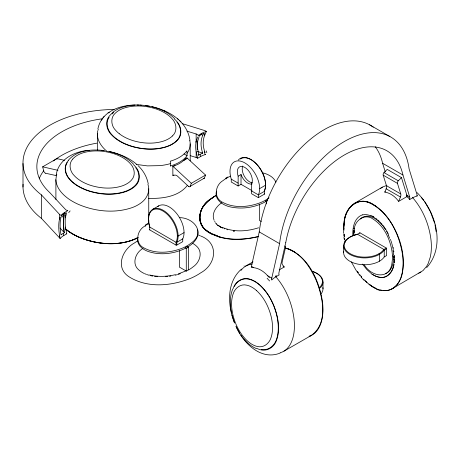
<?xml version="1.0" encoding="UTF-8"?>
<svg xmlns="http://www.w3.org/2000/svg" width="460" height="460" viewBox="0 0 460 460"><rect width="100%" height="100%" fill="white"/><g stroke="black" fill="none" stroke-linecap="round" stroke-linejoin="round"><path stroke-width="0.69" d="M175.979 242.265L149.77 227.073L149.454 226.021A20.418 11.787 60 0 1 160.212 209.748A20.418 11.787 60 0 1 177.33 236.043A20.407 11.782 60 0 1 176.301 241.586L175.973 245.053L149.764 229.925L149.736 226.59A20.976 12.109 60 0 1 163.311 210.335A20.976 12.109 60 0 1 176.812 242.288L176.807 245.077A0.592 0.339 0 0 1 175.99 245.048M179.394 250.792L179.365 267.087L186.277 271.078L188.387 269.859L188.387 247.227C187.427 245.899 185.328 247.394 185.133 248.434C173.771 253.897 160.155 255.582 148.097 251.447A22.609 13.052 0 0 1 141.479 247.63C138.65 245.203 136.867 241.322 137.741 237.59M157.717 206.563A20.976 12.109 60 0 1 177.008 213.952A20.976 12.109 60 0 1 182.741 238.861L182.735 241.655L176.807 245.077M238.148 176.191A10.62 6.135 60 0 1 244.772 167.377A10.62 6.135 60 0 1 251.551 183.822L251.534 193.717L258.342 197.65L258.347 194.856A20.976 12.109 60 0 0 244.846 162.903A20.976 12.109 60 0 0 231.271 179.164L231.265 182.016L238.13 185.978L241.011 184.316L241.028 174.524L238.148 176.191L238.13 185.978M259.543 204.165L259.515 220.461L261.24 221.455M258.342 197.65L264.27 194.223L264.558 190.279A20.407 11.782 60 0 0 265.581 184.736A20.418 11.787 60 0 0 256.352 163.823A20.418 11.787 60 0 0 240.448 158.993M343.844 229.12L343.85 228.125M393.708 256.749C392.719 257.68 393.041 254.242 393.714 254.23L393.145 249.193M189.738 140.277C190.906 144.745 189.836 149.649 187.047 153.312L187.053 155.675L186.001 156.981A35.305 20.424 -0.1 0 1 170.453 165.98M148.632 223.767L148.758 220.587M393.777 256.709C393.708 263.074 391.983 270.986 385.509 273.74M343.913 226.159L344.137 223.295M55.913 199.513L55.879 179.688L56.425 175.524M147.936 184.316C150.27 190.825 147.223 198.099 141.933 202.193A34.92 20.2 -0.1 0 1 132.837 207.368C115.155 213.71 95.157 211.606 78.108 204.251A60.731 35.133 -0.1 0 1 67.327 197.944C61.554 193.522 56.177 187.295 55.879 179.688M394.456 260.699L394.254 262.7M97.388 150.04L97.359 133.751L97.687 131.146M344.252 222.364C344.339 206.902 360.37 194.833 374.055 205.051C381.213 209.357 386.825 215.843 391.259 222.847C400.493 237.975 405.887 256.519 402.097 274.171C400.418 282.894 393.053 291.674 383.421 290.496M393.955 263.85C393.242 270.353 388.556 277.725 381.311 277.466M393.95 264.615L393.679 265.84M204.924 154.146A4.387 2.536 0 0 1 205.649 154.474L204.849 154.709A18.176 10.494 0 0 0 200.617 156.538L197.656 158.246A4.404 2.541 0 0 0 196.15 157.475L196.15 151.656A33.522 24.115 42.9 0 1 196.144 141.921L197.576 137.08M56.149 175.392C58.092 159.35 74.859 150.972 89.539 150.339M251.856 266.869L251.292 267.415A4.387 2.536 -60 0 1 251.424 266.357L259.244 231.909A92.523 53.417 -60 0 1 305.457 143.572A92.523 53.417 -60 0 1 373.267 127.167M285.735 242.702L278.99 272.435A4.37 2.524 -60 0 0 279.157 274.913L275.902 276.793A17.785 10.269 -60 0 0 272.395 279.392L271.733 280.025A4.399 2.541 -60 0 1 271.774 278.104L279.588 243.656A92.523 53.417 -60 0 1 344.344 141.519A92.523 53.417 -60 0 1 409.095 168.883L416.915 194.304A4.399 2.541 -60 0 1 416.955 196.184L416.334 196.305A17.785 10.269 -60 0 0 412.787 197.771L409.526 199.646A4.37 2.524 -60 0 0 409.693 196.972L402.948 175.03L382.599 163.271A85.048 49.099 -60 0 0 375.245 146.763M285.476 247.687L282.158 262.091A4.278 2.472 -60 0 0 282.48 264.793L284.24 267.001L279.243 269.893M97.917 128.737C102.264 108.054 127.253 103.069 145.182 105.518C164.484 107.916 186.99 119.094 189.963 140.334M216.453 191.142C214.009 200.169 224.049 206.005 231.627 207.178C243.018 209.306 255.168 207.385 265.345 201.836C265.012 200.836 267.639 199.657 267.398 200.502M59.834 236.825L59.524 235.198A30.308 11.701 72.8 0 1 58.96 230.92A30.141 11.638 72.8 0 1 59.524 219.144L60.105 217.367M393.524 266.438C392.271 272.619 386.682 278.726 379.885 277.363A24.984 14.45 59.9 0 1 372.008 274.16L366.879 269.612L362.486 264.069M97.888 130.508L98.296 129.225M61.49 215.677L61.013 217.189A31.993 12.351 72.8 0 0 60.329 229.707A32.28 12.46 72.8 0 0 61.019 234.91A18.82 10.867 0 0 1 63.238 233.364L64.578 232.593L63.721 227.165L63.56 221.392L64.078 216.74L65.251 213.198M188.376 186.248A2.035 1.173 59.9 0 0 190.181 186.375L191.308 183.304L205.551 175.07L187.461 158.338A4.37 2.518 59.9 0 0 186.955 157.924L183.362 160.707A33.522 24.115 17.1 0 1 174.932 165.571L173.207 166.566A4.353 2.507 59.9 0 0 172.845 166.261L174.932 165.571M190.164 186.352L204.418 178.089L205.551 175.07M232.748 288.989C229.603 296.573 229.879 305.124 231.495 313.036M199.312 135.803L197.714 141.306L197.351 146.792L198.714 155.152L200.048 154.376A18.825 10.867 0 0 1 202.722 153.094L197.334 151.426M233.128 288.592C235.238 281.342 243.397 276.443 250.648 279.444A28.14 16.215 60.1 0 1 261.015 286.08C269.439 294.331 274.758 305.394 277.288 316.825A47.616 27.433 60.1 0 1 278.455 325.416A48.708 28.066 60.1 0 1 278.202 333.345L277.989 334.811A46.31 26.686 60.1 0 1 276.558 340.141C274.447 347.392 266.288 352.285 259.037 349.289A28.152 16.221 60.1 0 1 256.732 348.369M383.203 175.128A2.035 1.173 -60.1 0 1 384.002 172.575L387.222 169.401L401.476 177.64L406.916 195.362A4.37 2.518 -60.1 0 1 407.025 195.885L406.605 196.782L398.624 201.405L400.447 197.006A4.278 2.467 -60.1 0 0 400.763 193.942L397.457 183.367L383.174 175.156L386.486 185.725A4.278 2.467 -60.1 0 1 386.164 188.795L384.79 192.119L385.29 191.826M205.166 152.915L204.665 151.398A30.308 21.804 42.9 0 1 203.625 147.401A30.141 21.689 42.9 0 1 204.671 135.343L206.35 131.485A4.399 2.541 0 0 0 204.665 130.559L182.223 123.608M61.519 215.602A18.285 10.557 0 0 1 63.882 213.929L64.584 212.514L67.838 210.634A4.37 2.524 0 0 1 65.441 209.438L49.812 192.631A85.048 49.099 0 0 1 102.494 118.772M202.722 135.372L203.607 133.624M66.665 212.664L65.435 217.384L65.435 214.739M198.852 135.384A6.647 3.835 0 0 1 199.312 135.694L200.761 134.906L201.468 133.486A17.785 10.269 0 0 1 205.47 131.744L206.35 131.485M234.37 286.459C236.773 281.227 242.69 277.765 248.434 279.093A27.87 16.06 60.1 0 1 259.825 285.188C268.393 292.997 273.849 303.767 276.655 314.91A46.276 26.663 60.1 0 1 277.909 321.799A48.248 27.801 60.1 0 1 278.127 331.505A46.776 26.95 60.1 0 1 276.77 338.491C275.08 345.224 268.485 351.101 261.251 349.37M67.246 162.495C63.606 167.992 65.878 175.277 70.202 179.67A46.765 27.054 -0.1 0 0 75.572 184.339A48.242 27.91 -0.1 0 0 84.088 189.008A46.276 26.772 -0.1 0 0 90.677 191.36C101.729 194.488 113.798 195.132 124.827 191.561A27.864 16.117 -0.1 0 0 135.798 184.696C140.173 180.027 139.644 172.546 135.769 167.75M109.106 117.294C105.351 122.676 107.393 130.007 111.659 134.446A46.276 26.772 -0.1 0 0 115.736 138.259A48.242 27.91 -0.1 0 0 123.815 143.175A46.765 27.054 -0.1 0 0 131.905 146.268C142.485 149.373 153.962 150.109 164.668 147.194A27.87 16.123 -0.1 0 0 176.519 140.835C182.022 136.022 181.66 127.276 176.922 122.078M187.484 185.259C178.52 196.886 162.115 198.777 148.436 198.358M240.971 270.457C243.852 266.254 248.883 264.46 253.029 261.843M101.286 120.123L102.425 118.628M102.919 117.967L104.012 116.529M204.292 205.373C198.041 212.106 197.823 223.646 205.286 229.597C219.863 241.621 241.12 240.752 258.445 236.63M72.772 159.028C68.304 163.771 69.857 171.35 74.227 175.588A40.871 23.644 -0.1 0 0 78.919 179.676A42.159 24.392 -0.1 0 0 86.359 183.753A40.445 23.397 -0.1 0 0 92.121 185.805C101.781 188.542 112.326 189.1 121.963 185.984A24.351 14.087 -0.1 0 0 131.554 179.986C136.028 175.243 134.47 167.664 130.105 163.421A40.877 23.65 -0.1 0 0 125.407 159.338A42.165 24.392 -0.1 0 0 117.967 155.261A40.44 23.391 -0.1 0 0 112.205 153.209C102.545 150.472 92.006 149.908 82.363 153.03A24.357 14.093 -0.1 0 0 72.778 159.028M68.31 160.649C63.514 165.732 64.624 173.897 69.109 178.79A46.316 26.795 -0.1 0 0 73.008 182.701L74.163 183.626A48.708 28.175 -0.1 0 0 80.908 187.806A47.61 27.542 -0.1 0 0 88.935 191.084C100.102 194.603 112.349 195.494 123.7 192.297A28.152 16.284 -0.1 0 0 134.636 186.587C140.835 181.757 140.697 172.241 135.464 166.756A46.31 26.789 -0.1 0 0 133.665 164.766M68.149 160.523C76.768 149.954 92.161 149.011 104.73 150.633M204.815 204.729L208.437 201.031M172.391 135.982C177.589 131.485 176.68 123.251 172.023 118.72A40.44 23.391 -0.1 0 0 168.464 115.391A42.165 24.392 -0.1 0 0 161.397 111.096A40.877 23.65 -0.1 0 0 154.33 108.387C145.084 105.679 135.05 105.029 125.695 107.577A24.351 14.087 -0.1 0 0 115.339 113.137C110.153 117.645 111.055 125.867 115.713 130.404A40.445 23.397 -0.1 0 0 119.278 133.733M426.667 267.634C445.981 246.198 435.884 211.048 417.03 192.625M401.476 177.64L398.291 180.803L384.008 172.592M241.517 269.054C226.165 282.365 227.734 305.699 234.514 323.006M209.179 200.324L211.289 198.726M360.186 218.977C363.02 216.108 367.482 215.493 371.191 216.833A22.609 13.052 60 0 1 377.809 220.65L382.45 225.36M210.548 199.289C195.948 207.845 196.334 228.723 212.94 234.491A34.879 20.177 0.1 0 1 206.655 230.644C194.327 222.341 200.157 204.648 211.462 198.415A60.731 35.133 0.1 0 1 216.533 195.126A60.697 35.046 0 0 0 210.364 199.318C199.364 205.988 195 223.52 207.443 231.133C222.272 241.069 241.684 240.54 258.393 236.457M112.757 112.424C118.904 107.341 127.046 105.478 134.855 105.081M211.347 198.605L214.509 196.437M386.854 185.34L382.415 187.128L354.229 203.464C347.794 207.523 345.086 215.297 344.143 222.508A60.731 35.133 59.9 0 0 343.792 230.719M380.339 188.629L382.415 187.128M280.134 352.768C289.081 350.382 293.066 340.538 294.043 332.143A60.731 34.994 60.1 0 0 294.112 319.654C292.336 303.801 285.982 288.282 275.413 276.247M391.862 288.932L422.987 270.612L426.65 266.317L428.156 263.54L430.353 256.87L430.997 253.075A60.731 35.133 59.9 0 0 431.072 240.58C429.295 224.785 422.941 209.329 412.407 197.34M212.048 198.168L212.83 197.622M187.306 247.25C192.786 244.007 198.777 238.556 197.921 231.57M215.291 196.04L216.142 195.534M187.295 246.612L187.306 247.169M185.121 158.987L186.955 157.924M384.232 256.945L384.232 250.096A0.592 0.345 59.9 0 0 383.795 249.406L357.535 234.289L356.466 234.537A20.418 11.787 0 0 0 347.754 251.994A20.418 11.787 0 0 0 379.086 253.667A20.407 11.782 0 0 0 383.37 250.01L386.21 247.992L360.002 232.858L357.098 234.496A20.976 12.109 0 0 0 349.813 254.386A20.976 12.109 0 0 0 384.232 250.096L386.647 248.699L386.647 255.547L384.232 256.945A20.976 12.109 0 0 1 359.795 264.437A20.976 12.109 0 0 1 343.747 251.424M45.597 173.196A2.035 1.179 60 0 1 43.786 171.229L42.648 166.825L56.896 158.596L64.555 160.35M201.468 133.486L198.208 135.361A4.37 2.524 0 0 0 196.144 133.981L186.909 131.117M63.882 213.929L65.291 213.112A6.647 3.835 0 0 1 64.716 212.83M183.362 160.707L187.461 158.338M23.069 184.253A92.523 53.417 0 0 0 41.417 218.373L59.524 237.855A4.387 2.536 0 0 0 60.243 238.424L60.645 237.964A18.176 10.494 0 0 1 63.813 235.52L66.769 233.806L65.435 227.119A33.522 12.943 72.8 0 1 65.435 217.384M152.818 209.265L158.746 205.844M227.827 177.002L225.71 178.221L226.791 178.848M147.671 223.635L145.561 224.854L145.561 226.274M259.653 188.617L265.615 185.167L265.581 184.736M184.046 232.622L178.118 236.043L177.324 236.043M182.741 238.861L176.812 242.288A0.592 0.345 0.1 0 1 175.996 242.259M186.277 271.078L186.277 248.446L188.387 247.227M353.51 234.192L353.51 231.754L354.735 231.041M285.211 248.055C300.644 251.925 310.08 266.783 316.216 280.41C322.966 297.39 328.555 323.34 311.161 335.524L283.992 351.164M265.374 201.175L266.426 201.819L266.426 203.941M137.873 237.578C130.053 241.925 120.974 243.443 112.119 243.633M138.006 237.619C120.014 246.802 98.084 244.783 79.793 237.498A60.697 35.046 0 0 1 69.247 231.8L66.165 229.494M354.229 203.464L358.673 201.681M245.651 266.087L250.073 264.316M418.726 273.205L420.911 272.119M311.161 335.524L309.08 336.375M186.369 270.733L178.29 273.901M309.448 336.22C318.671 333.092 322.121 322.489 322.788 313.645A60.697 35.046 60 0 0 322.454 301.662C319.062 280.013 307.826 254.892 285.286 248.003M178.135 274.407L180.326 273.683M362.572 214.774C354.091 217.632 352.429 228.131 352.849 235.871M280.14 353.067C260.699 360.904 242.96 342.694 235.888 326.221M258.595 227.78C246.79 231.478 234.33 232.398 222.479 227.458M175.208 275.201L177.548 274.562M175.323 274.706C166.963 276.661 158.159 277.092 149.529 274.965M169.567 276.264L170.844 276.063M172.845 166.261L172.862 175.461L175.047 175.133A4.278 2.467 59.9 0 1 177.543 176.209L188.364 186.277M359.582 201.503L363.515 201.365L366.735 201.905A35.092 20.303 59.9 0 1 376.056 206.339M165.64 276.702L167.612 276.5M110.958 243.645C95.019 243.478 78.499 239.292 65.872 229.206M137.298 105.047L138.621 105.104M139.938 105.156L141.26 105.213M157.74 276.702L154.571 276.368M380.788 277.501L376.556 276.552L372.008 274.154M252.477 267.542L253.724 267.685A30.308 21.804 77.1 0 1 257.151 268.462A30.141 21.683 77.1 0 1 267.634 275.724L271.774 278.104M233.496 230.995L234.531 231.115M101.269 150.414L103.258 150.65M233.346 231.018L234.117 231.115M145.239 105.604L149.207 106.214M382.093 290.34L380.449 290.018M179.664 217.626C194.155 217.862 205.994 232.909 190.986 243.202A39.842 23 0 0 1 182.493 248.107C170.545 252.862 156.181 254.253 144.446 248.187C134.849 244.059 136.292 230.943 144.584 226.216A39.842 23 0 0 1 148.505 223.583M136.183 164.398L147.373 165.887L159.971 165.634A38.468 22.253 -0.1 0 0 170.447 163.616A18.929 10.908 59.9 0 0 170.286 161.19A35.541 20.556 -0.1 0 0 175.26 159.43A35.069 20.286 -0.1 0 0 185.811 152.225L186.892 150.897A18.371 10.586 59.9 0 1 187.047 153.312M150.374 275.586L152.708 276.098M45.609 173.242L56.419 175.651M285.309 248.038L286.402 248.285A35.092 20.223 60.1 0 1 295.682 252.741M42.648 166.825L57.96 170.332M108.18 151.236C117.513 153.203 126.834 157.102 133.48 164.145M109.198 151.576C119.169 153.743 129.07 157.625 136.804 164.444M262.188 172.695C267.645 173.989 273.539 176.72 275.902 182.16M221.927 237.665L217.246 236.279M152.059 106.777C160.327 108.807 168.44 112.435 174.535 118.507M226.832 229.62L227.407 229.793M147.079 274.637L149.109 275.252M190.21 155.635L196.15 157.475M198.254 234.968L199.996 235.652M144.618 273.665L146.464 274.396M224.072 228.643L224.606 228.856M164.174 110.716L165.013 111.055M160.643 109.302L161.333 109.584M370.789 215.51L371.438 215.797M256.295 348.553C249.889 345.862 244.852 340.751 240.931 335.133M371.766 215.953L372.266 216.2M222.048 227.723L222.542 227.964M200.612 235.968C219.242 242.863 216.441 264.27 200.721 272.837A60.697 35.046 0 0 1 190.175 278.536C171.028 286.08 147.384 288.288 129.277 276.937C115.011 268.203 122.009 249.728 134.337 243.041A60.697 35.046 0 0 1 137.678 240.931M372.784 216.459L373.296 216.735M221.105 227.217L221.57 227.476M373.623 287.281L376.056 288.535A34.879 20.177 59.9 0 1 369.581 284.613M386.486 185.725L400.769 193.936M386.164 188.795L400.447 197.006M392.742 250.878L393.961 251.58M353.51 231.754L354.654 232.409M393.219 257.031L394.3 257.657L394.3 255.823M393.352 259.037L394.577 259.739M369.518 124.775L389.867 136.522M406.26 194.982L409.699 196.966M241.011 184.316L251.982 190.647M184.069 153.951L187.053 155.675M259.244 231.909L279.588 243.656M251.424 266.357L253.724 267.685M406.45 195.552L407.025 195.885M353.378 228.143L354.591 228.85M353.378 230.506L354.591 231.207M231.271 179.164L238.136 183.143M251.539 190.911L258.347 194.856L264.276 191.435A20.976 12.109 60 0 0 257.887 165.698A20.976 12.109 60 0 0 238.349 160.034M185.133 247.785L186.277 248.446M373.554 216.884L374.589 217.511M373.278 287.08L371.185 285.746M220.645 226.952L218.701 225.687M379.08 253.667L379.477 254.311L379.477 261.2M284.24 267.001L283.883 266.754A30.331 5.48 37.5 0 0 283.113 266.219M375.624 218.212L377.171 219.397M218.632 225.636L218.293 225.383M370.484 285.257L368.943 284.096M107.358 151.679C101.959 147.309 97.215 141.007 97.359 133.751M65.406 228.879L67.384 230.517A60.731 35.133 -0.1 0 0 78.165 236.825C95.513 244.271 116.012 246.451 133.889 239.545A34.879 20.177 -0.1 0 0 137.983 237.527M366.143 281.687L366.999 282.469M256.415 290.455C263.913 297.269 268.674 306.688 271.124 316.422A40.44 23.299 60.1 0 1 272.222 322.443A42.165 24.294 60.1 0 1 272.406 330.924A40.877 23.552 60.1 0 1 271.222 337.03C269.75 342.913 263.988 348.053 257.663 346.535A24.351 14.03 60.1 0 1 247.71 341.211C240.218 334.391 235.451 324.978 233.001 315.238A40.445 23.305 60.1 0 1 231.903 309.218A42.159 24.294 60.1 0 1 231.713 300.736A40.871 23.552 60.1 0 1 232.898 294.63C234.376 288.748 240.137 283.607 246.462 285.125A24.357 14.036 60.1 0 1 256.415 290.45M173.207 166.566L191.308 183.304M177.359 118.559L178.543 119.663M179.705 120.75L180.97 121.929M378.016 220.144L379.494 221.53M365.211 280.784L365.941 281.491M406.577 196.064L407.727 197.248M138.017 165.577C143.186 170.39 146.907 176.807 148.223 183.77M380.161 222.157L380.644 222.663M363.969 280.255L361.146 277.156M114.051 109.48A92.523 53.417 0 0 0 32.465 139.345A92.523 53.417 0 0 0 41.417 194.879L59.524 214.36A4.399 2.541 0 0 0 61.128 215.332L61.577 214.826A17.785 10.269 0 0 1 64.59 212.514M60.053 228.051L63.468 231.725A6.641 3.835 0 0 0 64.578 232.593L64.578 232.593M269.457 277.731L267.634 275.718M363.59 279.197C369.932 286.022 379.224 292.554 389.022 290.162C398.607 287.27 402.322 276.414 402.966 267.358A60.697 35.046 60 0 0 402.626 255.375C399.585 235.02 389.672 213.44 370.789 203.429C356.097 195.442 343.591 210.743 343.971 224.762A60.697 35.046 60 0 0 343.821 230.034M412.298 197.213L412.787 197.765M275.511 276.356L275.902 276.793M381.116 223.186L382.047 224.256M421.573 197.771L423.608 200.175M360.985 276.144L361.669 276.96M364.303 264.902C371.749 277.334 390.701 280.059 392.115 261.918A39.842 23 60 0 0 392.11 252.109C390.258 239.384 384.278 226.251 373.158 219.115C364.78 212.871 354.148 220.679 354.2 230.224A39.842 23 60 0 0 353.878 234.939M359.72 274.62L361.681 277.11M382.674 225.101L383.841 226.527M359.772 275.471L355.862 269.974L351.348 261.884M382.869 225.848L385.652 229.776M357.385 271.383L358.127 272.418M398.596 201.365L398.164 200.773A30.389 24.23 -81.5 0 0 384.801 192.044M383.686 226.395L384.646 227.757M406.249 196.253L406.605 196.782M357.454 271.469L358.196 272.55M424.66 201.601L430.462 211.795L434.579 223.065M384.968 228.206L386.176 230.086M214.665 221.381L215.32 222.41M386.457 230.569L387.021 231.541M386.618 231.368L387.487 232.875M239.758 333.368L236.359 326.979M387.303 232.024L388.091 233.496M387.751 233.404L388.55 234.985M388.326 235.227L389.723 238.337M214.124 220.305C211.301 213.952 215.746 207.19 220.754 203.441A42.855 24.742 0 0 1 221.708 202.71M390.419 239.338L390.833 240.448M234.491 322.696L231.966 315.106M391.04 241L391.736 243.219M382.605 163.283L385.273 171.954M197.518 229.891L197.857 230.995M63.808 235.514L63.238 233.364M200.612 156.532L200.048 154.376M56.896 158.596L57.046 159.143M391.909 243.771L393.007 248.526M197.656 158.246L196.15 151.656M393.317 247.566L393.478 248.302M344.988 241.115L345.218 242.328M435.028 224.865L436.034 231.449M344.592 238.521L344.758 239.602M344.609 238.723L344.81 240.045M343.959 237.233L344.229 239.2M344.074 234.997L344.316 236.837M344.298 236.377L344.08 234.261M343.493 231.271L343.585 233.26M190.204 143.888L190.227 160.908M186.392 158.079L186.392 158.66M170.441 163.605L170.447 165.974M148.73 188.841L148.764 217.568M148.77 220.334L148.77 222.404M343.637 245.83L343.637 252.678M322.995 281.968L322.995 288.817M204.665 133.291L204.665 135.338M204.665 151.398L204.665 153.393M197.202 140.869L197.202 149.546M196.15 133.975L196.15 141.921M65.435 227.119L65.435 229.707M63.468 214.36L63.468 231.725M59.524 214.36L59.524 219.132M59.524 235.198L59.524 237.855M41.417 194.879L41.417 218.373M23 163.513L23 187.007M357.086 234.485A0.592 0.345 59.9 0 1 357.535 234.307M359.553 233.059A0.592 0.339 60 0 1 360.002 232.875M386.21 248.009A0.592 0.339 60 0 1 386.659 248.705M322.891 287.563A20.976 12.109 0 0 1 321.252 293.624M312.236 271.365A20.976 12.109 0 0 1 320.344 287.839M312.311 271.308A20.418 11.787 0 0 1 319.407 287.667M250.079 264.327A38.468 22.166 60.1 0 1 252.103 264.011M284.648 246.065A2.035 1.179 -60 0 1 285.447 247.693M394.375 255.518A42.861 24.794 59.9 0 1 394.18 262.51M372.008 216.073A24.633 14.248 59.9 0 1 373.503 216.861M344.304 236.745A60.697 35.046 60 0 1 344.028 234.054M379.879 290.34A35.328 20.269 57.9 0 1 376.493 289.265M362.629 214.906A26.231 14.996 61 0 1 370.576 215.751M397.486 183.339A2.035 1.173 -60.1 0 1 398.279 180.786M269.623 280.974A25.139 13.938 34.2 0 1 267.128 278.242M244.139 266.093A29.624 2.432 11 0 1 244.041 265.943M285.74 242.69A85.048 49.099 -60 0 1 344.344 154.991A85.048 49.099 -60 0 1 402.948 175.024M416.984 195.396A25.139 23.575 -17 0 1 417.358 195.92M407.882 197.116A18.406 17.169 -44.3 0 1 409.572 199.617M276.713 276.23A18.406 9.085 34.4 0 1 275.919 275.505M108.06 112.769A90.287 52.129 0 0 1 109.417 112.712M62.152 217.074A25.139 11.667 -28.1 0 1 63.422 215.205M60.111 238.47A29.624 28.14 -22.7 0 1 59.668 236.865M39.272 178.44A85.048 49.099 0 0 1 43.798 170.643M53.412 160.96A85.048 49.099 0 0 1 96.87 143.146M206.224 150.92A29.624 11.425 81.6 0 1 206.822 152.657M198.174 154.876A6.641 3.835 0 0 1 198.714 155.152M200.761 134.906A18.285 10.557 0 0 1 203.659 133.538M202.728 135.378A31.993 23.017 42.9 0 0 201.44 148.235A32.28 23.224 42.9 0 0 202.722 153.094M195.529 141.835A18.406 1.248 -74.6 0 1 195.465 142.117M68.73 212.652A18.406 9.424 -25.1 0 1 70.133 210.916M66.769 233.806A4.404 2.541 0 0 1 66.182 233.519M56.689 174.564A38.468 22.253 -0.1 0 1 56.827 174.185M149.782 227.062A0.592 0.345 0.1 0 1 149.718 226.584M149.776 229.914A0.592 0.339 0 0 1 149.713 229.436M264.224 190.963A0.592 0.345 0.1 0 1 264.293 191.44M252.454 182.919A10.62 6.135 60 0 1 244.381 176.312A10.62 6.135 60 0 1 242.725 166.025M251.988 184.011A10.62 6.135 60 0 1 241.028 174.524M230.391 176.157A39.842 23 0 0 0 223.111 180.527C214.826 185.254 213.377 198.363 222.973 202.492C234.709 208.558 249.078 207.167 261.021 202.411A39.842 23 0 0 0 269.06 197.863M264.218 193.752A0.592 0.339 0 0 1 264.287 194.229M142.991 248.227A42.786 24.702 0 0 0 141.933 249.055C135.136 253.535 131.704 264.333 138.926 270.049A24.662 14.237 0 0 0 144.055 273.407M188.594 269.945A42.786 24.702 0 0 0 193.131 266.829C199.927 262.349 203.355 251.545 196.132 245.83A24.662 14.237 0 0 0 192.625 243.317M217.66 235.836A35.328 21.269 -0.3 0 1 213.4 234.134M222.628 227.987A24.984 14.45 0.1 0 1 219.334 226.124M217.982 225.526A25.225 14.915 -4.5 0 1 215.861 223.462M221.438 227.533A25.633 14.8 0 0 1 217.563 224.98M216.378 223.893A25.633 14.8 0 0 1 216.016 223.514M113.637 112.154A28.152 16.284 -0.1 0 0 109.974 115.351C104.293 121.095 106.565 130.502 112.131 135.453A47.61 27.542 -0.1 0 0 117.817 140.093A48.708 28.175 -0.1 0 0 125.062 143.986L126.661 144.653A46.316 26.795 -0.1 0 0 133.423 146.901C144.578 149.81 156.716 150.282 167.693 146.378A28.14 16.278 -0.1 0 0 177.543 140.041C183.224 134.297 180.952 124.89 175.386 119.933A47.616 27.542 -0.1 0 0 174.392 118.962M119.278 133.733A42.159 24.392 -0.1 0 0 126.339 138.029A40.871 23.644 -0.1 0 0 133.406 140.737C142.652 143.445 152.685 144.089 162.041 141.542A24.357 14.093 -0.1 0 0 172.396 135.987M112.102 113.884A27.864 16.117 -0.1 0 1 113.051 113.108M173.897 174.955A30.389 5.52 -22.6 0 1 172.891 175.461M204.435 178.112A2.035 1.173 59.9 0 1 203.285 178.451"/></g></svg>
